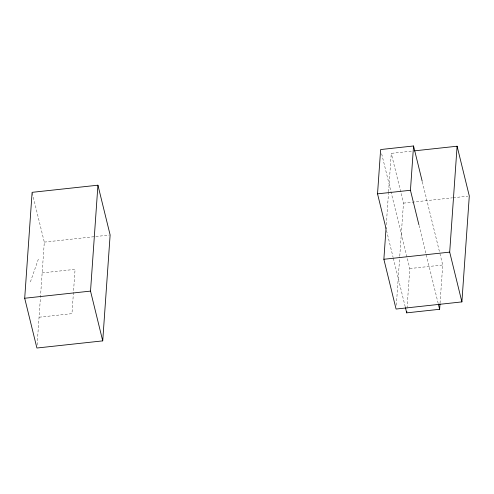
<?xml version="1.0" encoding="UTF-8"?>
<svg xmlns="http://www.w3.org/2000/svg" width="494" height="494" viewBox="0 0 494 494"><rect width="100%" height="100%" fill="white"/><g stroke="black" fill="none" stroke-linecap="round" stroke-linejoin="round"><path stroke-width="0.37" stroke-dasharray="2.47 1.85" d="M37.112 345.016L44.306 242.116L32.289 193.08M386.283 224.733L388.537 192.499M388.587 191.734L391.273 153.362L412.706 151.034M396.336 305.212L399.72 256.861M399.769 256.09L403.475 203.139L391.273 153.362M407.031 308.275L409.804 268.557L381.553 153.294M440.049 303.174L442.717 264.988L439.784 253.008M30.406 281.92L38.606 258.442M44.306 242.116L109.365 235.051M403.475 203.139L452.461 197.822M453.226 197.742L467.769 196.161M42.157 272.916L75.069 269.347L71.97 313.647L39.057 317.216M409.804 268.557L442.717 264.988M422.351 181.903L439.598 252.261M419.073 225.455L438.153 303.297M386.524 230.525L393.131 257.467M393.317 258.22L405.241 306.867"/><path stroke-width="0.74" d="M24.7 298.246L32.104 192.333L97.929 185.194L110.131 234.971L102.727 340.879L36.902 348.023L24.7 298.246L90.526 291.102L97.929 185.194M385.975 228.277L377.533 193.846L380.633 149.546L413.546 145.977L422.172 181.156M414.238 150.868L457.098 146.218L469.3 195.994L461.896 301.902L396.071 309.046L383.869 259.27L386.067 227.802M418.887 224.708L410.446 190.276L413.546 145.977M439.993 303.94L439.623 309.287L406.71 312.856L406.815 311.331M461.896 301.902L449.694 252.125L457.098 146.218M377.533 193.846L410.446 190.276M383.869 259.27L449.694 252.125M438.339 304.045L439.623 309.287M405.426 307.62L406.71 312.856M90.526 291.102L102.727 340.879"/></g></svg>
